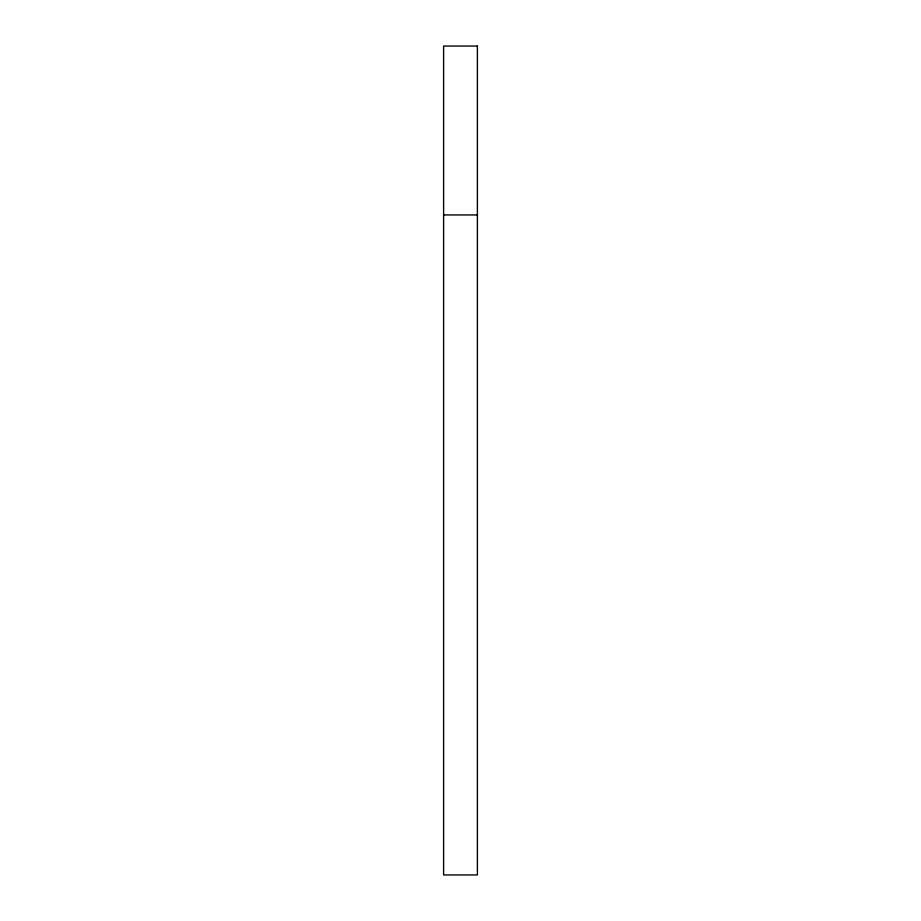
<?xml version="1.0" encoding="UTF-8"?>
<svg xmlns="http://www.w3.org/2000/svg" width="921" height="921" viewBox="0 0 921 921"><rect width="100%" height="100%" fill="white"/><g stroke="black" fill="none" stroke-linecap="round" stroke-linejoin="round"><path stroke-width="1.38" d="M443.611 214.938L477.389 214.938M477.389 46.05L443.611 46.05L443.611 874.95L477.389 874.95L477.389 46.05"/></g></svg>
